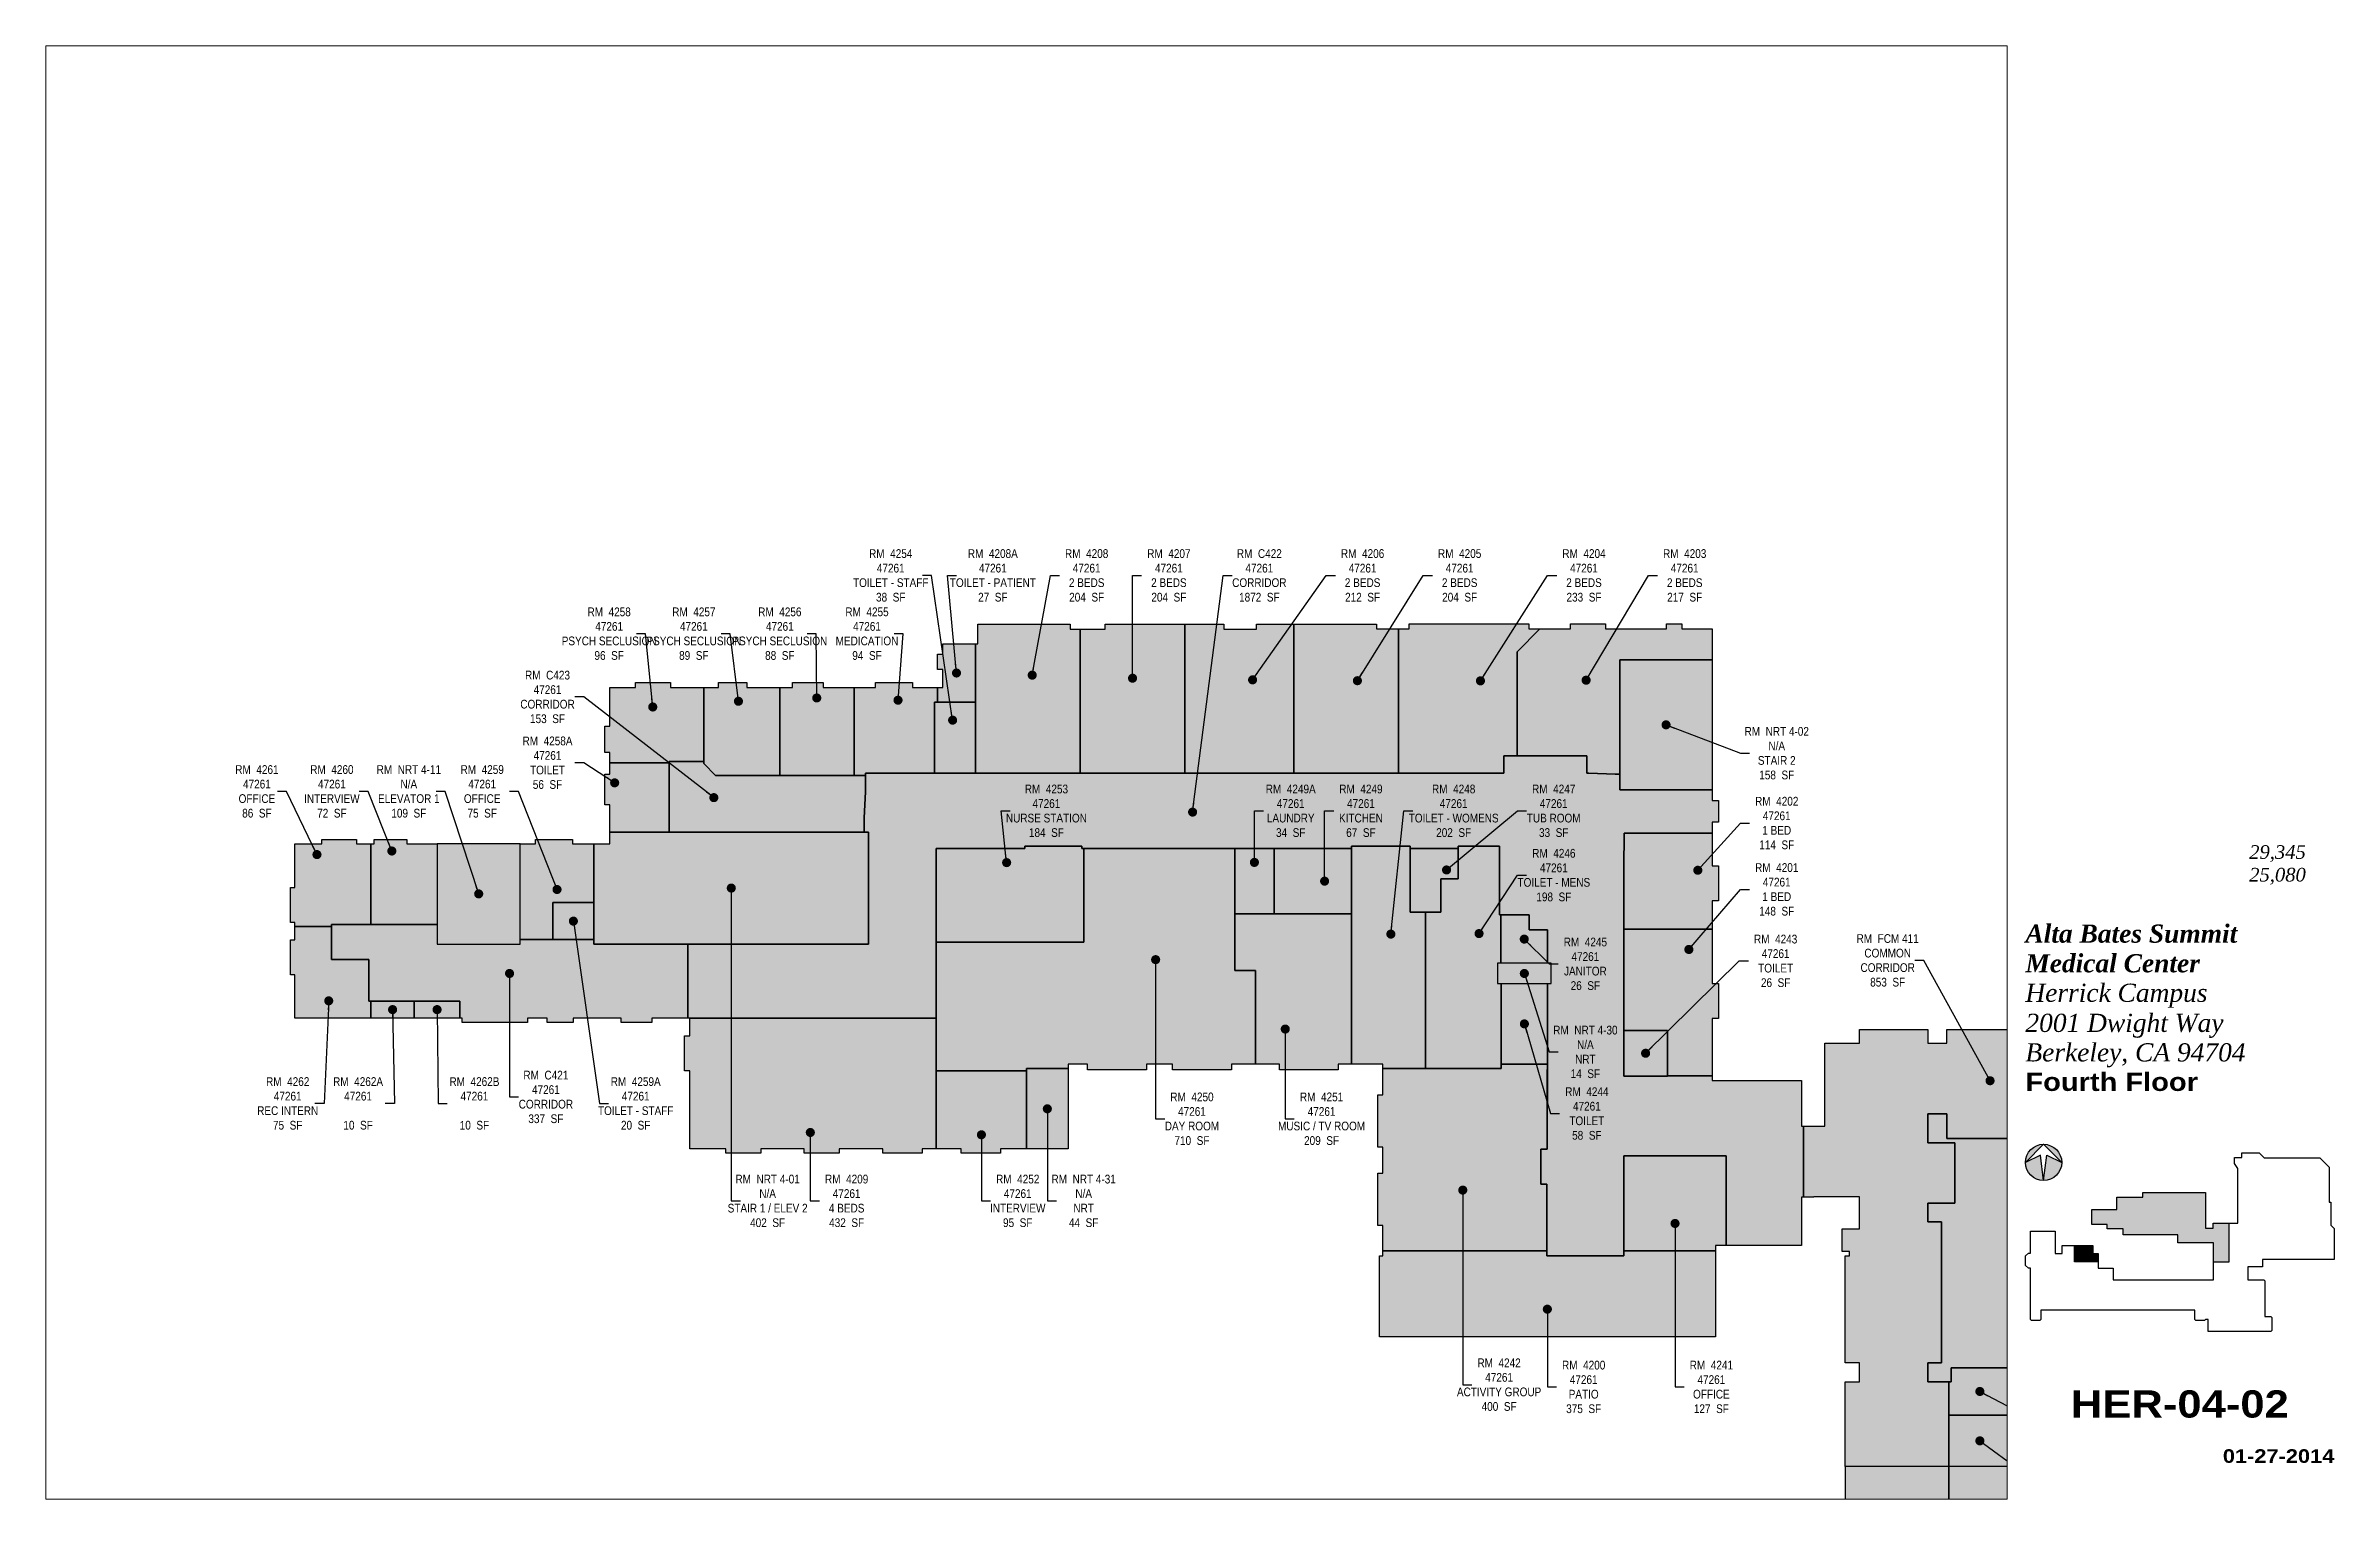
# Paper-space layout '02' of a CAD drawing. Header units: inches. Extents: x 0.9 to 16.7, y 0.5 to 10.5.
# The model-space entities are those that its viewports show. They can reach past a viewport. Long polylines and large blocks are cut down to what shows.
import ezdxf
from ezdxf.enums import TextEntityAlignment as Align

# ---------------------------------------------------------------- set-up
doc = ezdxf.new("R2010")
doc.units = ezdxf.units.IN
doc.header["$LTSCALE"] = 48
doc.header["$MEASUREMENT"] = 0
for name, color, linetype in [('0-LABEL', 3, 'Continuous'), ('1-NRT', 200, 'Continuous'), ('1-NRT-PTN', 253, 'Continuous'), ('3-FCM', 190, 'Continuous'), ('3-FCM-PTN', 9, 'Continuous'), ('4-OCC', 6, 'Continuous'), ('4-OCC-PTN', 95, 'Continuous'), ('T-8', 8, 'Continuous')]:
    doc.layers.add(name, color=color, linetype=linetype)
doc.layers.add('T-VWPRT', color=1, linetype='Continuous', plot=False)
doc.styles.add('ArialB', font='')
doc.styles.add('ArialN', font='ARIALN.TTF')
doc.styles.add('TimesI', font='timesi.ttf')
doc.styles.add('TimesIB', font='timesbi.ttf')
doc.styles.get('ArialB').set_extended_font_data('Arial Black')
doc.dimstyles.new('AB-200', dxfattribs={"dimscale": 200, "dimtxt": 0.070312, "dimasz": 0.0625, "dimexe": 0.0625, "dimexo": 0.125, "dimgap": 0.1875, "dimtad": 0, "dimdec": 4, "dimrnd": 0.0625, "dimzin": 0, "dimdsep": 46, "dimlunit": 4, "dimtxsty": 'ArialN', "dimblk": 'ARCHTICK', "dimcen": 0.0625, "dimclrd": 256, "dimclre": 256, "dimclrt": 256, "dimadec": 0, "dimazin": 0, "dimtfac": 1, "dimtdec": 4, "dimtofl": 0, "dimtmove": 2, "dimatfit": 3, "dimldrblk": 'DOT', "dimfxl": 0, "dimfrac": 2, "dimtolj": 1, "dimtzin": 0, "dimlwd": -1, "dimlwe": -1, "dimarcsym": 0})

# ---------------------------------------------------------------- blocks, each defined once
blk = doc.blocks.new('n-arrow')
h = blk.add_hatch(color=256)
h.paths.add_polyline_path([(0, 0.125), (0.125, 0, 0.414214)])
h.paths.add_polyline_path([(0, 0.125, 0.414214), (-0.125, 0), (0.051, 0.022)])
h = blk.add_hatch(color=256)
h.paths.add_polyline_path([(0.051, -0.022), (-0.125, 0, 0.414214), (0, -0.125)])
h.paths.add_polyline_path([(0.125, 0), (0, -0.125, 0.414214)])
for p, q in [((-0.125, 0), (0.051, 0.022)), ((-0.125, 0), (0.051, -0.022)), ((0, 0.125), (0.125, 0)), ((0.051, 0.022), (0, 0.125)), ((0, -0.125), (0.125, 0)), ((0.051, -0.022), (0, -0.125))]:
    blk.add_line(p, q)
blk.add_circle((0, 0), 0.125)
blk = doc.blocks.new('AB-TB-text')
for tag, style, p in [('GROSS', 'TimesI', (1.93, 4.406)), ('USEABLE', 'TimesI', (1.93, 4.25)), ('DATE', 'ArialB', (2.125, 0.25))]:
    blk.add_attdef(tag, text='', height=0.0938, dxfattribs=dict(style=style)).set_placement(p, align=Align.RIGHT)
for tag, style, p in [('CAMPUS', 'TimesIB', (0, 3.751)), ('CAMPUS', 'TimesIB', (0, 3.547)), ('PAVILION', 'TimesI', (0, 3.344)), ('BUILDING', 'TimesI', (0, 3.137)), ('STREET', 'TimesI', (0, 2.933)), ('FLOOR', 'ArialB', (0, 2.73))]:
    blk.add_attdef(tag, text='', height=0.125, dxfattribs=dict(style=style)).set_placement(p, align=Align.TOP_LEFT)
at = {"style": 'ArialB'}
blk.add_attdef('DWG#', text='', height=0.188, dxfattribs=at).set_placement((1.062, 0.749), align=Align.TOP_CENTER)
blk = doc.blocks.new('_ArchTick')
at = {"const_width": 0.15}
blk.add_lwpolyline([(-0.5, -0.5), (0.5, 0.5)], dxfattribs=at)
blk = doc.blocks.new('_Dot')
at = {"lineweight": -2}
blk.add_line((-0.5, 0), (-1, 0), dxfattribs=at)
at = {"const_width": 0.5}
blk.add_lwpolyline([(-0.25, 0, 1), (0.25, 0, 1)], format="xyb", close=True, dxfattribs=at)

msp = doc.modelspace()

# ---------------------------------------------------------------- hatches: boundary and pattern name
at = {"layer": '1-NRT-PTN'}
for points in [[(2910.5, 2173.5), (3037.77962, 2173.5), (3037.77962, 1994.71625), (2910.5, 1994.71625)], [(1498.44951, 1920.5), (1520.5, 1920.5), (1520.5, 1936.49498), (1876.5, 1936.49498), (1876.5, 1782.5), (1498.44951, 1782.5)], [(1282.77962, 1782.5), (1396.77962, 1782.5), (1396.77962, 1920.5), (1282.77962, 1920.5)], [(2742, 1727.96908), (2816.17942, 1727.96908), (2816.17942, 1755.96908), (2742, 1755.96908)], [(2094, 1611), (2151, 1611), (2151, 1500.5), (2094, 1500.5)], [(3520.73572, 1063.375), (3448.73572, 1063.375), (3448.73572, 1199.28465), (3366.49586, 1199.28465), (3366.49586, 1180), (3334.5, 1180), (3334.5, 1206), (3353.5, 1206), (3353.5, 1400), (3334.5, 1400), (3334.5, 1426), (3371.5, 1426), (3371.5, 1509), (3334.5, 1509), (3334.5, 1549), (3360.5, 1549), (3360.5, 1515), (3544.5, 1515), (3544.5, 1548), (3666.5, 1548), (3666.5, 1508), (3615.968, 1508), (3615.968, 1426), (3666.5, 1426), (3666.5, 1400), (3616.5, 1400), (3616.5, 1206), (3610.5, 1206), (3610.5, 1199.28465), (3520.73572, 1199.28465)]]:
    msp.add_hatch(color=256, dxfattribs=at).paths.add_polyline_path(points)
at = {"layer": '3-FCM-PTN'}
for points in [[(3363.49793, 1180), (3363.49793, 1063.375), (3220.5, 1063.375), (3220.5, 1180), (3240.5, 1180), (3240.5, 1206), (3220.5, 1206), (3220.5, 1353.5), (3226.5, 1353.5), (3226.5, 1359.5), (3216.73572, 1359.5), (3216.73572, 1390.63533), (3240.5, 1390.63533), (3240.5, 1434.84467), (3177.44671, 1434.84467), (3177.44671, 1434), (3163.5, 1434), (3163.5, 1532), (3177.44671, 1532), (3192.5, 1532), (3192.5, 1646), (3240.5, 1646), (3240.5, 1665), (3334.5, 1665), (3334.5, 1646), (3360.5, 1646), (3360.5, 1665), (3552, 1665), (3552, 1646.17644), (3613.73572, 1646.17644), (3613.73572, 1548), (3544.5, 1548), (3544.5, 1515), (3360.5, 1515), (3360.5, 1549), (3334.5, 1549), (3334.5, 1509), (3371.5, 1509), (3371.5, 1426), (3334.5, 1426), (3334.5, 1400), (3353.5, 1400), (3353.5, 1206), (3334.5, 1206), (3334.5, 1180)], [(3363.49793, 1180), (3366.49586, 1180), (3366.49586, 1199.28465), (3448.73572, 1199.28465), (3448.73572, 1134.32982), (3363.49689, 1134.32982)], [(3363.49689, 1134.32982), (3448.73572, 1134.32982), (3448.73572, 1063.375), (3363.49689, 1063.375)]]:
    msp.add_hatch(color=256, dxfattribs=at).paths.add_polyline_path(points)
at = {"layer": '4-OCC-PTN'}
for points in [[(2023.77891, 2017.5), (2023.77891, 2195.5), (2026.77819, 2195.5), (2026.77819, 2222.76392), (2153.86276, 2222.76392), (2153.86276, 2215.79147), (2167.77962, 2215.79147), (2167.77962, 2017.5)], [(2167.77962, 2017.5), (2167.77962, 2215.80293), (2201.89354, 2215.80293), (2201.89354, 2222.85857), (2307.89695, 2222.85857), (2311.77962, 2222.85857), (2311.77962, 2017.5)], [(2311.77962, 2017.5), (2311.77962, 2222.85857), (2365.44049, 2222.85857), (2365.44049, 2215.86121), (2410.44049, 2215.91205), (2410.44049, 2222.82637), (2461.77962, 2222.82637), (2461.77962, 2017.5)], [(2461.77962, 2017.5), (2461.77962, 2222.82637), (2575.44049, 2222.82637), (2575.44049, 2216.15162), (2605.77962, 2216.15162), (2605.77962, 2017.5)], [(2605.77962, 2017.5), (2605.77962, 2216.15162), (2620.44049, 2216.15162), (2620.44049, 2222.88798), (2785.44049, 2222.88798), (2785.44049, 2216.17473), (2800.34865, 2216.17473), (2769, 2184.79633), (2769, 2041.5), (2751, 2041.5), (2751, 2017.5)], [(2769, 2041.5), (2769, 2184.79633), (2800.34865, 2216.17473), (2842.77962, 2216.17473), (2842.77962, 2223.01351), (2890.77962, 2223.01351), (2890.77962, 2216.23674), (2974.77962, 2216.23674), (2974.77811, 2222.9879), (2995.77962, 2222.9879), (2995.77962, 2216.23674), (3037.77962, 2216.23674), (3037.77962, 2173.5), (2910.5, 2173.5), (2910.5, 2016.14388), (2904, 2016.14388), (2868, 2017.5), (2865, 2017.5), (2865, 2041.5)], [(2023.77962, 2115.37751), (1971.13981, 2115.37751), (1971.13981, 2135.5), (1978.77962, 2135.5), (1978.77962, 2160.25502), (1971.13981, 2160.25502), (1971.13981, 2181.25502), (1978.77962, 2181.25502), (1978.77962, 2195.5), (2023.77891, 2195.5)], [(1602, 2032), (1520.5, 2032), (1520.5, 2046.25502), (1513.5, 2046.25502), (1513.5, 2082.25502), (1520.5, 2082.25502), (1520.5, 2135.5), (1555.77962, 2135.5), (1555.77962, 2142.5), (1603.77962, 2142.5), (1603.77962, 2135.5), (1649.5, 2135.5), (1649.5, 2033.5), (1602, 2033.5)], [(1649.5, 2033.5), (1649.5, 2135.5), (1669.77962, 2135.5), (1669.77962, 2142.5), (1708.77962, 2142.5), (1708.77962, 2135.5), (1754.5, 2135.5), (1754.5, 2014.5), (1665.74264, 2014.5), (1649.5, 2030.74264)], [(1754.5, 2014.5), (1754.5, 2135.5), (1771.77962, 2135.5), (1771.77962, 2142.5), (1813.77962, 2142.5), (1813.77962, 2135.5), (1856.5, 2135.5), (1856.5, 2014.5)], [(1856.5, 2014.5), (1856.5, 2135.5), (1885.77962, 2135.5), (1885.77962, 2142.5), (1936.77962, 2142.5), (1936.77962, 2135.5), (1971.13981, 2135.5), (1971.13981, 2115.37751), (1967.40469, 2115.37751), (1967.40469, 2017.5), (1872, 2017.5), (1872, 2014.5)], [(1967.40469, 2017.5), (1967.40469, 2115.37751), (2023.77962, 2115.37751), (2023.77962, 2017.5)], [(1602, 1936.49498), (1520.5, 1936.49498), (1520.5, 1974.25502), (1513.5, 1974.25502), (1513.5, 2016.25502), (1520.5, 2016.25502), (1520.5, 2032), (1602, 2032)], [(1870.5, 1936.49498), (1602, 1936.49498), (1602, 2033.5), (1649.5, 2033.5), (1649.5, 2030.74264), (1665.74264, 2014.5), (1872, 2014.5), (1872, 1992), (1870.5, 1956)], [(3163.5, 1532), (3163.5, 1434), (3160.5, 1434), (3160.5, 1367.5), (3057, 1367.5), (3057, 1491), (2916, 1491), (2916, 1353.5), (2810.17942, 1353.5), (2810.17942, 1452), (2801.67942, 1452), (2801.67942, 1500), (2810.67942, 1500), (2810.67942, 1603.34408), (2811.17942, 1617.23454), (2811.17942, 1727.96908), (2816.17942, 1727.96908), (2816.17942, 1755.96908), (2811.17942, 1755.96908), (2811.17942, 1801.96908), (2785.75, 1801.96908), (2785.75, 1822.5), (2744.74911, 1822.5), (2744.75, 1917), (2688, 1917), (2688, 1914), (2622, 1914), (2622, 1917), (2541, 1917), (2541, 1914), (2169.93334, 1914), (2169.93334, 1917), (2091.56666, 1917), (2091.56666, 1914), (1969.5, 1914), (1969.5, 1680.5), (1627.5, 1680.5), (1627.5, 1782.5), (1876.5, 1782.5), (1876.5, 1936.49498), (1870.5, 1936.49498), (1870.5, 1956), (1872, 1992), (1872, 2017.5), (2751, 2017.5), (2751, 2041.5), (2865, 2041.5), (2865, 2017.5), (2868, 2017.5), (2904, 2016.14388), (2910.5, 2016.14388), (2910.5, 1994.71577), (3037.77962, 1994.71625), (3037.77962, 1980), (3046.13981, 1980), (3046.13981, 1950.25502), (3037.77962, 1950.25502), (3037.77962, 1934.9867), (2916.5, 1934.9867), (2916.5, 1929), (2916, 1893), (2916, 1668), (2915.96666, 1659), (2916, 1600.8844), (2976, 1600.8844), (2976, 1601.0198), (3037.71544, 1601.0198), (3037.71544, 1594.5), (3160.5, 1594.5), (3160.5, 1532)], [(1137, 1806.5), (1086.5, 1806.5), (1086.5, 1812.25502), (1080.5, 1812.25502), (1080.5, 1860.25502), (1086.5, 1860.25502), (1086.5, 1920.5), (1123.77962, 1920.5), (1123.77962, 1926.5), (1171.77962, 1926.5), (1171.77962, 1920.5), (1191.5, 1920.5), (1191.5, 1809.5), (1137, 1809.5)], [(1191.5, 1809.5), (1191.5, 1920.5), (1195.77962, 1920.5), (1195.77962, 1926.5), (1240.77962, 1926.5), (1240.77962, 1920.5), (1282.77962, 1920.5), (1282.77962, 1809.5)], [(1396.77962, 1788.5), (1396.77962, 1920.5), (1417.77962, 1920.5), (1417.77962, 1926.5), (1468.77962, 1926.5), (1468.77962, 1920.5), (1498.44951, 1920.5), (1498.44951, 1839.5), (1441.77962, 1839.5), (1441.77962, 1788.5)], [(2916, 1802.9867), (2916, 1893), (2916.5, 1929), (2916.5, 1934.9867), (3037.77962, 1934.9867), (3037.77962, 1890), (3046.13981, 1890), (3046.13981, 1842), (3037.77962, 1842), (3037.77962, 1802.9867)], [(2172.93334, 1785), (1969.5, 1785), (1969.5, 1914), (2091.56666, 1914), (2091.56666, 1917), (2169.93334, 1917), (2169.93334, 1914), (2172.93334, 1914)], [(2151, 1611), (2094, 1611), (2094, 1608), (1969.5, 1608), (1969.5, 1785), (2172.93334, 1785), (2172.93334, 1914), (2380.5, 1914), (2380.5, 1746), (2409, 1746), (2409, 1616.96908), (2376, 1616.96908), (2376, 1609.48454), (2295, 1609.48454), (2295, 1616.96908), (2259, 1616.96908), (2259, 1609.48454), (2178, 1609.48454), (2178, 1616.96908), (2151, 1616.96908)], [(2380.5, 1914), (2434.5, 1914), (2434.5, 1824), (2380.5, 1824)], [(2434.5, 1914), (2541, 1914), (2541, 1824), (2434.5, 1824)], [(2643, 1826.5), (2643, 1611), (2584.5, 1611), (2584.5, 1616.96908), (2541, 1616.96908), (2541, 1917), (2622, 1917), (2622, 1826.5)], [(2664, 1826.5), (2622, 1826.5), (2622, 1914), (2688, 1914), (2688, 1872), (2664, 1872)], [(2688, 1872), (2688, 1917), (2744.75, 1917), (2744.74911, 1822.5), (2746.75, 1822.5), (2746.75, 1755.96908), (2742, 1755.96908), (2742, 1727.96908), (2747.11692, 1727.96908), (2747.11692, 1641.21908), (2747.11692, 1623.46908), (2747.11692, 1611), (2643, 1611), (2643, 1826.5), (2664, 1826.5), (2664, 1872)], [(1441.77962, 1839.5), (1498.44951, 1839.5), (1498.44951, 1788.5), (1441.77962, 1788.5)], [(1191.5, 1704), (1191.5, 1680.5), (1086.5, 1680.5), (1086.5, 1740.25502), (1080.5, 1740.25502), (1080.5, 1788.25502), (1086.5, 1788.25502), (1086.5, 1806.5), (1137, 1806.5), (1137, 1761), (1188.5, 1761), (1188.5, 1704)], [(1627.5, 1782.5), (1627.5, 1680.5), (1578, 1680.5), (1578, 1674.5), (1536, 1674.5), (1536, 1680.5), (1470, 1680.5), (1470, 1674.5), (1434, 1674.5), (1434, 1680.5), (1407, 1680.5), (1407, 1674.5), (1317, 1674.5), (1317, 1680.5), (1314, 1680.5), (1314, 1704), (1194.5, 1704), (1188.5, 1704), (1188.5, 1761), (1137, 1761), (1137, 1809.5), (1282.77962, 1809.5), (1282.77962, 1782.5), (1396.77962, 1782.5), (1396.77962, 1788.5), (1498.44951, 1788.5), (1498.44951, 1782.5)], [(2409, 1616.96908), (2409, 1746), (2380.5, 1746), (2380.5, 1824), (2541, 1824), (2541, 1616.96908), (2523, 1616.96908), (2523, 1609.48454), (2442, 1609.48454), (2442, 1616.96908)], [(2746.75, 1755.96908), (2746.75, 1822.5), (2785.75, 1822.5), (2785.85265, 1801.96908), (2811.17942, 1801.96908), (2811.17942, 1755.96908)], [(2916, 1802.9867), (3037.77962, 1802.9867), (3037.77962, 1728), (3046.13981, 1728), (3046.13981, 1680), (3037.77962, 1680), (3037.71544, 1601.0198), (2976, 1601.0198), (2976, 1663.5), (2916, 1663.5)], [(1191.5, 1704), (1251, 1704), (1251, 1680.5), (1191.5, 1680.5)], [(1251, 1704), (1314, 1704), (1314, 1680.5), (1251, 1680.5)], [(2747.11692, 1727.96908), (2811.17942, 1727.96908), (2811.17942, 1617.23454), (2797.65455, 1617.23454), (2784.88158, 1617.23454), (2747.11692, 1617.23454), (2747.11692, 1623.46908), (2747.11692, 1641.21908)], [(1630.5, 1680.5), (1969.5, 1680.5), (1969.5, 1500.5), (1950, 1500.5), (1950, 1494.75), (1896, 1494.75), (1896, 1500.5), (1836, 1500.5), (1836, 1494.75), (1788, 1494.75), (1788, 1500.5), (1728, 1500.5), (1728, 1494.75), (1680, 1494.75), (1680, 1500.5), (1630.5, 1500.5), (1630.5, 1608), (1623, 1608), (1623, 1656), (1630.5, 1656)], [(2916, 1663.5), (2976, 1663.5), (2976, 1600.8844), (2916, 1600.8844)], [(1969.5, 1500.5), (1969.5, 1608), (2094, 1608), (2094, 1500.5), (2058, 1500.5), (2058, 1494.75), (2004, 1494.75), (2004, 1500.5)], [(2810.17942, 1360.5), (2584.5, 1360.5), (2584.5, 1395), (2577.5, 1395), (2577.5, 1467), (2584.5, 1467), (2584.5, 1503), (2577.5, 1503), (2577.5, 1575), (2584.5, 1575), (2584.5, 1611), (2747.11692, 1611), (2747.11692, 1617.23454), (2811.17942, 1617.23454), (2810.67942, 1500), (2801.67942, 1500), (2801.67942, 1452), (2810.17942, 1452)], [(2916, 1360.5), (2916, 1491), (3057, 1491), (3057, 1367.5), (3042, 1367.5), (3042, 1360.5)], [(2916, 1360.5), (3042, 1360.5), (3042, 1242), (2579.5, 1242), (2579.5, 1353.5), (2584.5, 1353.5), (2584.5, 1360.5), (2810.17942, 1360.5), (2810.17942, 1353.5), (2916, 1353.5)], [(3610.5, 927), (3610.5, 950), (3629.5, 950), (3629.5, 1171), (3610.5, 1171), (3610.5, 1199.28465), (3520.73572, 1199.28465), (3520.73572, 1063.375), (3363.49793, 1063.375), (3363.49793, 927)], [(3363.49793, 1063.375), (3220.5, 1063.375), (3220.5, 950), (3240.5, 950), (3240.5, 927), (3363.49793, 927)]]:
    msp.add_hatch(color=131, dxfattribs=at).paths.add_polyline_path(points)

# ---------------------------------------------------------------- linework, layer by layer
at = {"layer": '1-NRT'}
for points in [[(2910.5, 2173.5), (3037.77962, 2173.5), (3037.77962, 1994.71625), (2910.5, 1994.71625)], [(1498.44951, 1920.5), (1520.5, 1920.5), (1520.5, 1936.49498), (1876.5, 1936.49498), (1876.5, 1782.5), (1498.44951, 1782.5)], [(1282.77962, 1782.5), (1396.77962, 1782.5), (1396.77962, 1920.5), (1282.77962, 1920.5)], [(2742, 1727.96908), (2816.17942, 1727.96908), (2816.17942, 1755.96908), (2742, 1755.96908)], [(2094, 1611), (2151, 1611), (2151, 1500.5), (2094, 1500.5)]]:
    msp.add_lwpolyline(points, close=True, dxfattribs=at)
msp.add_lwpolyline([(3520.73572, 1063.375), (3448.73572, 1063.375), (3448.73572, 1199.28465), (3366.49586, 1199.28465), (3366.49586, 1180), (3334.5, 1180), (3334.5, 1206), (3353.5, 1206), (3353.5, 1400), (3334.5, 1400), (3334.5, 1426), (3371.5, 1426), (3371.5, 1509), (3334.5, 1509), (3334.5, 1549), (3360.5, 1549), (3360.5, 1515), (3544.5, 1515)], dxfattribs=at)
at = {"layer": '3-FCM'}
msp.add_lwpolyline([(3544.5, 1515), (3360.5, 1515), (3360.5, 1549), (3334.5, 1549), (3334.5, 1509), (3371.5, 1509), (3371.5, 1426), (3334.5, 1426), (3334.5, 1400), (3353.5, 1400), (3353.5, 1206), (3334.5, 1206), (3334.5, 1180), (3363.49793, 1180), (3363.49793, 1063.375), (3220.5, 1063.375), (3220.5, 1180), (3240.5, 1180), (3240.5, 1206), (3220.5, 1206), (3220.5, 1353.5), (3226.5, 1353.5), (3226.5, 1359.5), (3216.73572, 1359.5), (3216.73572, 1390.63533), (3240.5, 1390.63533), (3240.5, 1434.84467), (3177.44671, 1434.84467), (3177.44671, 1434), (3163.5, 1434), (3163.5, 1532), (3177.44671, 1532), (3177.44671, 1532), (3192.5, 1532), (3192.5, 1646), (3240.5, 1646), (3240.5, 1665), (3334.5, 1665), (3334.5, 1646), (3360.5, 1646), (3360.5, 1665), (3552, 1665)], dxfattribs=at)
for points in [[(3363.49793, 1180), (3366.49586, 1180), (3366.49586, 1199.28465), (3448.73572, 1199.28465), (3448.73572, 1134.32982), (3363.49689, 1134.32982)], [(3363.49689, 1134.32982), (3448.73572, 1134.32982), (3448.73572, 1063.375), (3363.49689, 1063.375)]]:
    msp.add_lwpolyline(points, close=True, dxfattribs=at)
at = {"layer": '4-OCC'}
for points in [[(2023.77891, 2017.5), (2023.77891, 2195.5), (2026.77819, 2195.5), (2026.77819, 2222.76392), (2153.86276, 2222.76392), (2153.86276, 2215.79147), (2167.77962, 2215.79147), (2167.77962, 2017.5)], [(2167.77962, 2017.5), (2167.77962, 2215.80293), (2201.89354, 2215.80293), (2201.89354, 2222.85857), (2307.89695, 2222.85857), (2311.77962, 2222.85857), (2311.77962, 2017.5)], [(2311.77962, 2017.5), (2311.77962, 2222.85857), (2365.44049, 2222.85857), (2365.44049, 2215.86121), (2410.44049, 2215.91205), (2410.44049, 2222.82637), (2461.77962, 2222.82637), (2461.77962, 2017.5)], [(2461.77962, 2017.5), (2461.77962, 2222.82637), (2575.44049, 2222.82637), (2575.44049, 2216.15162), (2605.77962, 2216.15162), (2605.77962, 2017.5)], [(2605.77962, 2017.5), (2605.77962, 2216.15162), (2620.44049, 2216.15162), (2620.44049, 2222.88798), (2785.44049, 2222.88798), (2785.44049, 2216.17473), (2800.34865, 2216.17473), (2769, 2184.79633), (2769, 2041.5), (2751, 2041.5), (2751, 2017.5)], [(2769, 2041.5), (2769, 2184.79633), (2800.34865, 2216.17473), (2842.77962, 2216.17473), (2842.77962, 2223.01351), (2890.77962, 2223.01351), (2890.77962, 2216.23674), (2974.77962, 2216.23674), (2974.77811, 2222.9879), (2995.77962, 2222.9879), (2995.77962, 2216.23674), (3037.77962, 2216.23674), (3037.77962, 2173.5), (2910.5, 2173.5), (2910.5, 2016.14388), (2904, 2016.14388), (2868, 2017.5), (2865, 2017.5), (2865, 2041.5)], [(2023.77962, 2115.37751), (1971.13981, 2115.37751), (1971.13981, 2135.5), (1978.77962, 2135.5), (1978.77962, 2160.25502), (1971.13981, 2160.25502), (1971.13981, 2181.25502), (1978.77962, 2181.25502), (1978.77962, 2195.5), (2023.77891, 2195.5)], [(1602, 2032), (1520.5, 2032), (1520.5, 2046.25502), (1513.5, 2046.25502), (1513.5, 2082.25502), (1520.5, 2082.25502), (1520.5, 2135.5), (1555.77962, 2135.5), (1555.77962, 2142.5), (1603.77962, 2142.5), (1603.77962, 2135.5), (1649.5, 2135.5), (1649.5, 2033.5), (1602, 2033.5)], [(1649.5, 2033.5), (1649.5, 2135.5), (1669.77962, 2135.5), (1669.77962, 2142.5), (1708.77962, 2142.5), (1708.77962, 2135.5), (1754.5, 2135.5), (1754.5, 2014.5), (1665.74264, 2014.5), (1649.5, 2030.74264)], [(1754.5, 2014.5), (1754.5, 2135.5), (1771.77962, 2135.5), (1771.77962, 2142.5), (1813.77962, 2142.5), (1813.77962, 2135.5), (1856.5, 2135.5), (1856.5, 2014.5)], [(1856.5, 2014.5), (1856.5, 2135.5), (1885.77962, 2135.5), (1885.77962, 2142.5), (1936.77962, 2142.5), (1936.77962, 2135.5), (1971.13981, 2135.5), (1971.13981, 2115.37751), (1967.40469, 2115.37751), (1967.40469, 2017.5), (1872, 2017.5), (1872, 2014.5)], [(1967.40469, 2017.5), (1967.40469, 2115.37751), (2023.77962, 2115.37751), (2023.77962, 2017.5)], [(1602, 1936.49498), (1520.5, 1936.49498), (1520.5, 1974.25502), (1513.5, 1974.25502), (1513.5, 2016.25502), (1520.5, 2016.25502), (1520.5, 2032), (1602, 2032)], [(1870.5, 1936.49498), (1602, 1936.49498), (1602, 2033.5), (1649.5, 2033.5), (1649.5, 2030.74264), (1665.74264, 2014.5), (1872, 2014.5), (1872, 1992), (1870.5, 1956)], [(3163.5, 1532), (3163.5, 1434), (3160.5, 1434), (3160.5, 1367.5), (3057, 1367.5), (3057, 1491), (2916, 1491), (2916, 1353.5), (2810.17942, 1353.5), (2810.17942, 1452), (2801.67942, 1452), (2801.67942, 1500), (2810.67942, 1500), (2810.67942, 1603.34408), (2811.17942, 1617.23454), (2811.17942, 1727.96908), (2816.17942, 1727.96908), (2816.17942, 1755.96908), (2811.17942, 1755.96908), (2811.17942, 1801.96908), (2785.75, 1801.96908), (2785.75, 1822.5), (2744.74911, 1822.5), (2744.75, 1917), (2688, 1917), (2688, 1914), (2622, 1914), (2622, 1917), (2541, 1917), (2541, 1914), (2169.93334, 1914), (2169.93334, 1917), (2091.56666, 1917), (2091.56666, 1914), (1969.5, 1914), (1969.5, 1680.5), (1627.5, 1680.5), (1627.5, 1782.5), (1876.5, 1782.5), (1876.5, 1936.49498), (1870.5, 1936.49498), (1870.5, 1956), (1872, 1992), (1872, 2017.5), (2751, 2017.5), (2751, 2041.5), (2865, 2041.5), (2865, 2017.5), (2868, 2017.5), (2904, 2016.14388), (2910.5, 2016.14388), (2910.5, 1994.71577), (3037.77962, 1994.71625), (3037.77962, 1980), (3046.13981, 1980), (3046.13981, 1950.25502), (3037.77962, 1950.25502), (3037.77962, 1934.9867), (2916.5, 1934.9867), (2916.5, 1929), (2916, 1893), (2916, 1668), (2915.96666, 1659), (2916, 1600.8844), (2976, 1600.8844), (2976, 1601.0198), (3037.71544, 1601.0198), (3037.71544, 1594.5), (3160.5, 1594.5), (3160.5, 1532)], [(1137, 1806.5), (1086.5, 1806.5), (1086.5, 1812.25502), (1080.5, 1812.25502), (1080.5, 1860.25502), (1086.5, 1860.25502), (1086.5, 1920.5), (1123.77962, 1920.5), (1123.77962, 1926.5), (1171.77962, 1926.5), (1171.77962, 1920.5), (1191.5, 1920.5), (1191.5, 1809.5), (1137, 1809.5)], [(1191.5, 1809.5), (1191.5, 1920.5), (1195.77962, 1920.5), (1195.77962, 1926.5), (1240.77962, 1926.5), (1240.77962, 1920.5), (1282.77962, 1920.5), (1282.77962, 1809.5)], [(1396.77962, 1788.5), (1396.77962, 1920.5), (1417.77962, 1920.5), (1417.77962, 1926.5), (1468.77962, 1926.5), (1468.77962, 1920.5), (1498.44951, 1920.5), (1498.44951, 1839.5), (1441.77962, 1839.5), (1441.77962, 1788.5)], [(2916, 1802.9867), (2916, 1893), (2916.5, 1929), (2916.5, 1934.9867), (3037.77962, 1934.9867), (3037.77962, 1890), (3046.13981, 1890), (3046.13981, 1842), (3037.77962, 1842), (3037.77962, 1802.9867)], [(2172.93334, 1785), (1969.5, 1785), (1969.5, 1914), (2091.56666, 1914), (2091.56666, 1917), (2169.93334, 1917), (2169.93334, 1914), (2172.93334, 1914)], [(2151, 1611), (2094, 1611), (2094, 1608), (1969.5, 1608), (1969.5, 1785), (2172.93334, 1785), (2172.93334, 1914), (2380.5, 1914), (2380.5, 1746), (2409, 1746), (2409, 1616.96908), (2376, 1616.96908), (2376, 1609.48454), (2295, 1609.48454), (2295, 1616.96908), (2259, 1616.96908), (2259, 1609.48454), (2178, 1609.48454), (2178, 1616.96908), (2151, 1616.96908)], [(2380.5, 1914), (2434.5, 1914), (2434.5, 1824), (2380.5, 1824)], [(2434.5, 1914), (2541, 1914), (2541, 1824), (2434.5, 1824)], [(2643, 1826.5), (2643, 1611), (2584.5, 1611), (2584.5, 1616.96908), (2541, 1616.96908), (2541, 1917), (2622, 1917), (2622, 1826.5)], [(2664, 1826.5), (2622, 1826.5), (2622, 1914), (2688, 1914), (2688, 1872), (2664, 1872)], [(2688, 1872), (2688, 1917), (2744.75, 1917), (2744.74911, 1822.5), (2746.75, 1822.5), (2746.75, 1755.96908), (2742, 1755.96908), (2742, 1727.96908), (2747.11692, 1727.96908), (2747.11692, 1641.21908), (2747.11692, 1623.46908), (2747.11692, 1611), (2643, 1611), (2643, 1826.5), (2664, 1826.5), (2664, 1872)], [(1441.77962, 1839.5), (1498.44951, 1839.5), (1498.44951, 1788.5), (1441.77962, 1788.5)], [(1191.5, 1704), (1191.5, 1680.5), (1086.5, 1680.5), (1086.5, 1740.25502), (1080.5, 1740.25502), (1080.5, 1788.25502), (1086.5, 1788.25502), (1086.5, 1806.5), (1137, 1806.5), (1137, 1761), (1188.5, 1761), (1188.5, 1704)], [(1627.5, 1782.5), (1627.5, 1680.5), (1578, 1680.5), (1578, 1674.5), (1536, 1674.5), (1536, 1680.5), (1470, 1680.5), (1470, 1674.5), (1434, 1674.5), (1434, 1680.5), (1407, 1680.5), (1407, 1674.5), (1317, 1674.5), (1317, 1680.5), (1314, 1680.5), (1314, 1704), (1194.5, 1704), (1188.5, 1704), (1188.5, 1761), (1137, 1761), (1137, 1809.5), (1282.77962, 1809.5), (1282.77962, 1782.5), (1396.77962, 1782.5), (1396.77962, 1788.5), (1498.44951, 1788.5), (1498.44951, 1782.5)], [(2409, 1616.96908), (2409, 1746), (2380.5, 1746), (2380.5, 1824), (2541, 1824), (2541, 1616.96908), (2523, 1616.96908), (2523, 1609.48454), (2442, 1609.48454), (2442, 1616.96908)], [(2746.75, 1755.96908), (2746.75, 1822.5), (2785.75, 1822.5), (2785.85265, 1801.96908), (2811.17942, 1801.96908), (2811.17942, 1755.96908)], [(2916, 1802.9867), (3037.77962, 1802.9867), (3037.77962, 1728), (3046.13981, 1728), (3046.13981, 1680), (3037.77962, 1680), (3037.71544, 1601.0198), (2976, 1601.0198), (2976, 1663.5), (2916, 1663.5)], [(1191.5, 1704), (1251, 1704), (1251, 1680.5), (1191.5, 1680.5)], [(1251, 1704), (1314, 1704), (1314, 1680.5), (1251, 1680.5)], [(2747.11692, 1727.96908), (2811.17942, 1727.96908), (2811.17942, 1617.23454), (2797.65455, 1617.23454), (2784.88158, 1617.23454), (2747.11692, 1617.23454), (2747.11692, 1623.46908), (2747.11692, 1641.21908)], [(1630.5, 1680.5), (1969.5, 1680.5), (1969.5, 1500.5), (1950, 1500.5), (1950, 1494.75), (1896, 1494.75), (1896, 1500.5), (1836, 1500.5), (1836, 1494.75), (1788, 1494.75), (1788, 1500.5), (1728, 1500.5), (1728, 1494.75), (1680, 1494.75), (1680, 1500.5), (1630.5, 1500.5), (1630.5, 1608), (1623, 1608), (1623, 1656), (1630.5, 1656)], [(2916, 1663.5), (2976, 1663.5), (2976, 1600.8844), (2916, 1600.8844)], [(1969.5, 1500.5), (1969.5, 1608), (2094, 1608), (2094, 1500.5), (2058, 1500.5), (2058, 1494.75), (2004, 1494.75), (2004, 1500.5)], [(2810.17942, 1360.5), (2584.5, 1360.5), (2584.5, 1395), (2577.5, 1395), (2577.5, 1467), (2584.5, 1467), (2584.5, 1503), (2577.5, 1503), (2577.5, 1575), (2584.5, 1575), (2584.5, 1611), (2747.11692, 1611), (2747.11692, 1617.23454), (2811.17942, 1617.23454), (2810.67942, 1500), (2801.67942, 1500), (2801.67942, 1452), (2810.17942, 1452)], [(2916, 1360.5), (2916, 1491), (3057, 1491), (3057, 1367.5), (3042, 1367.5), (3042, 1360.5)], [(2916, 1360.5), (3042, 1360.5), (3042, 1242), (2579.5, 1242), (2579.5, 1353.5), (2584.5, 1353.5), (2584.5, 1360.5), (2810.17942, 1360.5), (2810.17942, 1353.5), (2916, 1353.5)], [(3610.5, 927), (3610.5, 950), (3629.5, 950), (3629.5, 1171), (3610.5, 1171), (3610.5, 1199.28465), (3520.73572, 1199.28465), (3520.73572, 1063.375), (3363.49793, 1063.375), (3363.49793, 927)], [(3363.49793, 1063.375), (3220.5, 1063.375), (3220.5, 950), (3240.5, 950), (3240.5, 927), (3363.49793, 927)]]:
    msp.add_lwpolyline(points, close=True, dxfattribs=at)

# ---------------------------------------------------------------- texts
at = {"layer": '0-LABEL', "char_height": 12, "attachment_point": 5, "style": 'ArialN'}
for s, insert in [('RM  NRT 4-04\\PN/A\\PSTAIR 4\\P167  SF', (3491.5, 2894.71981)), ('RM  4254\\P47261\\PTOILET - STAFF\\P38  SF', (1906.93931, 2289.68887)), ('RM  4208A\\P47261\\PTOILET - PATIENT\\P27  SF', (2047.45971, 2289.68887)), ('RM  4208\\P47261\\P2 BEDS\\P204  SF', (2176.62777, 2289.68887)), ('RM  4207\\P47261\\P2 BEDS\\P204  SF', (2289.77962, 2289.68887)), ('RM  C422\\P47261\\PCORRIDOR\\P1872  SF', (2414.31588, 2289.68887)), ('RM  4206\\P47261\\P2 BEDS\\P212  SF', (2556.4326, 2289.68887)), ('RM  4205\\P47261\\P2 BEDS\\P204  SF', (2690.03423, 2289.68887)), ('RM  4204\\P47261\\P2 BEDS\\P233  SF', (2861.17781, 2289.68887)), ('RM  4203\\P47261\\P2 BEDS\\P217  SF', (2999.80318, 2289.68887)), ('RM  4258\\P47261\\PPSYCH SECLUSION\\P96  SF', (1519.34971, 2209.5)), ('RM  4257\\P47261\\PPSYCH SECLUSION\\P89  SF', (1635.91137, 2209.5)), ('RM  4256\\P47261\\PPSYCH SECLUSION\\P88  SF', (1754.26892, 2209.5)), ('RM  4255\\P47261\\PMEDICATION\\P94  SF', (1874.2709, 2209.5)), ('RM  C423\\P47261\\PCORRIDOR\\P153  SF', (1434.5, 2122.46479)), ('RM  NRT 4-02\\PN/A\\PSTAIR 2\\P158  SF', (3126.5, 2045.05238)), ('RM  4258A\\P47261\\PTOILET\\P56  SF', (1434.5, 2031.89008)), ('RM  4261\\P47261\\POFFICE\\P86  SF', (1034.50136, 1992.5)), ('RM  4260\\P47261\\PINTERVIEW\\P72  SF', (1137.70374, 1992.5)), ('RM  NRT 4-11\\PN/A\\PELEVATOR 1\\P109  SF', (1243.60787, 1992.5)), ('RM  4259\\P47261\\POFFICE\\P75  SF', (1344.59842, 1992.5)), ('RM  4253\\P47261\\PNURSE STATION\\P184  SF', (2121.21667, 1965.75)), ('RM  4249A\\P47261\\PLAUNDRY\\P34  SF', (2457.5, 1965.75)), ('RM  4249\\P47261\\PKITCHEN\\P67  SF', (2554.13134, 1965.75)), ('RM  4248\\P47261\\PTOILET - WOMENS\\P202  SF', (2681.80458, 1965.75)), ('RM  4247\\P47261\\PTUB ROOM\\P33  SF', (2819.5, 1965.75)), ('RM  4202\\P47261\\P1 BED\\P114  SF', (3126.5, 1948.90136)), ('RM  4246\\P47261\\PTOILET - MENS\\P198  SF', (2819.68346, 1877.26634)), ('RM  4201\\P47261\\P1 BED\\P148  SF', (3126.5, 1857.61954)), ('RM  4243\\P47261\\PTOILET\\P26  SF', (3125, 1759.25822)), ('RM  FCM 411\\PCOMMON\\PCORRIDOR\\P853  SF', (3279.18637, 1759.95111)), ('RM  FCM 412\\PCOMMON\\PCORRIDOR\\P440  SF', (3491.5, 1759.95111)), ('RM  4245\\P47261\\PJANITOR\\P26  SF', (2863.08971, 1755.18927)), ('RM  NRT 4-30\\PN/A\\PNRT\\P14  SF', (2863.08971, 1633.97259)), ('RM  C421\\P47261\\PCORRIDOR\\P337  SF', (1432.25, 1572.05389)), ('RM  4262\\P47261\\PREC INTERN\\P75  SF', (1076.8808, 1563.11929)), ('RM  4262A\\P47261\\P\\P10  SF', (1173.75749, 1563.11929)), ('RM  4262B\\P47261\\P\\P10  SF', (1333.90719, 1563.11929)), ('RM  4259A\\P47261\\PTOILET - STAFF\\P20  SF', (1555.88578, 1563.11929)), ('RM  4250\\P47261\\PDAY ROOM\\P710  SF', (2321.56481, 1542)), ('RM  4251\\P47261\\PMUSIC / TV ROOM\\P209  SF', (2499.9702, 1542)), ('RM  4244\\P47261\\PTOILET\\P58  SF', (2865.11894, 1549.19902)), ('RM  NRT 4-01\\PN/A\\PSTAIR 1 / ELEV 2\\P402  SF', (1737.47476, 1429)), ('RM  4209\\P47261\\P4 BEDS\\P432  SF', (1846.25, 1429)), ('RM  4252\\P47261\\PINTERVIEW\\P95  SF', (2081.75, 1429)), ('RM  NRT 4-31\\PN/A\\PNRT\\P44  SF', (2172.5, 1429)), ('RM  4242\\P47261\\PACTIVITY GROUP\\P400  SF', (2744.33971, 1176.11727)), ('RM  4200\\P47261\\PPATIO\\P375  SF', (2860.75, 1173)), ('RM  4241\\P47261\\POFFICE\\P127  SF', (3036.5, 1173))]:
    msp.add_mtext(s, dxfattribs=dict(at, insert=insert))

# ---------------------------------------------------------------- leaders
at = {"layer": '0-LABEL', "annotation_type": 0, "has_hookline": 1}
for points, hookline_direction, text_width in [([(3807, 2849), (3529, 2894.71981)], 1, 86.85675), ([(3742.5, 2743.21688), (3529, 2793.08757)], 1, 57.96999), ([(3911.5, 2692), (3529, 2694.8994)], 1, 66.99045), ([(3682.95262, 2587.67086), (3529, 2598.57863)], 1, 57.88813), ([(3689.18732, 2462.9092), (3529, 2490.65285)], 1, 57.88813), ([(3689.74993, 2346.80376), (3529, 2379.16418)], 1, 57.92087), ([(1992.09788, 2090.51374), (1963.18931, 2289.68887), (1950.68931, 2289.68887)], 1, 102.93315), ([(1997.45971, 2155.43876), (1984.95971, 2289.68887), (1997.45971, 2289.68887)], 0, 117.79809), ([(2101.66281, 2152.47049), (2126.62777, 2289.68887), (2139.12777, 2289.68887)], 0, 57.92087), ([(2239.77962, 2148.25429), (2239.77962, 2289.68887), (2252.27962, 2289.68887)], 0, 57.88813), ([(2322.43457, 1964.00376), (2364.31588, 2289.68887), (2376.81588, 2289.68887)], 0, 73.9809), ([(2405.01834, 2146.01766), (2506.4326, 2289.68887), (2518.9326, 2289.68887)], 0, 57.88813), ([(2549.26164, 2144.86424), (2640.03423, 2289.68887), (2652.53423, 2289.68887)], 0, 57.96999), ([(2718.65953, 2144.64362), (2811.17781, 2289.68887), (2823.67781, 2289.68887)], 0, 57.86357), ([(2864.13418, 2145.55731), (2949.80318, 2289.68887), (2962.30318, 2289.68887)], 0, 57.88813), ([(3688.43181, 2214.53053), (3541.5, 2266.21688), (3529, 2266.21688)], 1, 57.92087), ([(1579.37033, 2108.6777), (1569.34971, 2209.5), (1556.84971, 2209.5)], 1, 128.39836), ([(1697.3266, 2116.55266), (1685.91137, 2209.5), (1673.41137, 2209.5)], 1, 128.39836), ([(1805.09964, 2121.10316), (1804.26892, 2209.5), (1791.76892, 2209.5)], 1, 128.39836), ([(1916.97116, 2118), (1924.2709, 2209.5), (1911.7709, 2209.5)], 1, 84.12278), ([(3689.75127, 2070.3542), (3541.5, 2145.39001), (3529, 2145.39001)], 1, 57.86357), ([(1663.44451, 1983.95049), (1484.5, 2122.46479), (1472, 2122.46479)], 1, 73.9809), ([(2974.13981, 2084.10813), (3076.5, 2045.05238), (3089, 2045.05238)], 0, 86.80764), ([(1526.92062, 2004.29925), (1484.5, 2031.89008), (1472, 2031.89008)], 1, 67.74352), ([(3694.57444, 1927.7342), (3541.5, 2037.03147), (3529, 2037.03147)], 1, 55.99727), ([(1117.16913, 1905.55164), (1075.24226, 1992.5), (1062.74226, 1992.5)], 1, 55.99727), ([(1220.26489, 1910.49788), (1187.70374, 1992.5), (1175.20374, 1992.5)], 1, 74.93042), ([(1339.77962, 1851.5), (1293.60787, 1992.5), (1281.10787, 1992.5)], 1, 84.99045), ([(1447.61457, 1857.5), (1394.59842, 1992.5), (1382.09842, 1992.5)], 1, 57.92087), ([(2066.47811, 1894.5), (2058.71667, 1965.75), (2071.21667, 1965.75)], 0, 109.32606), ([(2407.5, 1894.7881), (2407.5, 1965.75), (2420, 1965.75)], 0, 67.74352), ([(2504.13134, 1869), (2504.13134, 1965.75), (2516.63134, 1965.75)], 0, 58.15825), ([(2595.35288, 1796.12811), (2613.05458, 1965.75), (2625.55458, 1965.75)], 0, 122.67667), ([(2672.01251, 1884.43947), (2769.5, 1965.75), (2782, 1965.75)], 0, 72.70396), ([(3017.84966, 1884.00667), (3076.5, 1948.90136), (3089, 1948.90136)], 0, 57.81446), ([(3703.90667, 1767.54858), (3541.5, 1904.83173), (3529, 1904.83173)], 1, 57.81446), ([(1687.47476, 1859.49749), (1687.47476, 1429), (1699.97476, 1429)], 0, 108.6794), ([(2716.72352, 1796.88337), (2769.68346, 1877.26634), (2782.18346, 1877.26634)], 0, 99.00409), ([(3005.51503, 1774.97898), (3076.5, 1857.61954), (3089, 1857.61954)], 0, 55.99727), ([(1470.11457, 1814), (1505.88578, 1563.11929), (1518.38578, 1563.11929)], 0, 102.93315), ([(2271.56481, 1761), (2271.56481, 1542), (2284.06481, 1542)], 0, 72.78581), ([(2778.96471, 1789.23454), (2813.08971, 1755.18927), (2825.58971, 1755.18927)], 0, 58.24829), ([(1382.25, 1742), (1382.25, 1572.05389), (1394.75, 1572.05389)], 0, 73.9809), ([(2779.08971, 1741.96908), (2813.08971, 1633.97259), (2825.58971, 1633.97259)], 0, 86.85675), ([(2946, 1632.1922), (3075, 1759.25822), (3087.5, 1759.25822)], 0, 57.88813), ([(3420.09871, 1594.41497), (3329.18637, 1759.95111), (3316.68637, 1759.95111)], 1, 81.94543), ([(3690.11786, 1583.33325), (3541.5, 1759.95111), (3529, 1759.95111)], 1, 83.76262), ([(1133.35331, 1704.31861), (1126.8808, 1563.11929), (1114.3808, 1563.11929)], 1, 81.78172), ([(1221.25, 1692.25), (1223.75749, 1563.11929), (1211.25749, 1563.11929)], 1, 67.74352), ([(1282.5, 1692.25), (1283.90719, 1563.11929), (1296.40719, 1563.11929)], 0, 66.99045), ([(2449.9702, 1665.47949), (2449.9702, 1542), (2462.4702, 1542)], 0, 117.85539), ([(2779.14817, 1672.60181), (2815.11894, 1549.19902), (2827.61894, 1549.19902)], 0, 57.86357), ([(2122.5, 1555.75), (2122.5, 1429), (2135, 1429)], 0, 84.99045), ([(1796.25, 1523.20647), (1796.25, 1429), (1808.75, 1429)], 0, 57.92087), ([(2031.75, 1519.99466), (2031.75, 1429), (2044.25, 1429)], 0, 74.93042), ([(2694.33971, 1443.8975), (2694.33971, 1176.11727), (2706.83971, 1176.11727)], 0, 115.48977), ([(2986.5, 1397.99827), (2986.5, 1173), (2999, 1173)], 0, 55.99727), ([(2810.75, 1279.99652), (2810.75, 1173), (2823.25, 1173)], 0, 57.86357), ([(3406.1163, 1166.80724), (3681.5, 1021.5), (3694, 1021.5)], 0, 99.00409), ([(3406.1163, 1098.85241), (3681.5, 897.0301), (3694, 897.0301)], 0, 122.67667)]:
    msp.add_leader(points, dimstyle='AB-200', dxfattribs=dict(at, hookline_direction=hookline_direction, text_width=text_width))

psp = doc.layouts.new('02')

# ---------------------------------------------------------------- hatches: boundary and pattern name
at = {"layer": 'T-8'}
for points in [[(15.802, 2.61), (15.371, 2.61), (15.371, 2.579), (15.191, 2.579), (15.191, 2.493), (15.02, 2.493), (15.02, 2.389), (15.125, 2.389), (15.125, 2.36), (15.234, 2.36), (15.234, 2.318), (15.611, 2.318), (15.611, 2.264), (15.856, 2.264), (15.856, 2.133), (15.965, 2.133), (15.965, 2.399), (15.854, 2.399), (15.854, 2.365), (15.802, 2.365)], [(15.063, 2.133), (15.063, 2.191), (15.025, 2.191), (15.025, 2.246), (14.899, 2.246), (14.899, 2.133)]]:
    psp.add_hatch(color=256, dxfattribs=at).paths.add_polyline_path(points)

# ---------------------------------------------------------------- linework, layer by layer
psp.add_lwpolyline([(16.001, 2.851), (16.051, 2.851), (16.051, 2.884), (16.172, 2.884), (16.206, 2.849), (16.589, 2.848), (16.653, 2.784), (16.653, 2.544), (16.664, 2.544), (16.664, 2.386), (16.688, 2.362), (16.688, 2.149), (16.194, 2.149), (16.194, 2.098), (16.093, 2.098), (16.093, 2.009), (16.202, 2.009), (16.21, 2.002), (16.21, 1.758), (16.252, 1.758), (16.259, 1.751), (16.259, 1.661), (16.252, 1.654), (15.821, 1.654), (15.821, 1.737), (15.802, 1.737), (15.795, 1.73), (15.736, 1.73), (15.728, 1.737), (15.728, 1.8), (14.669, 1.8), (14.669, 1.737), (14.662, 1.73), (14.603, 1.73), (14.596, 1.737), (14.596, 2.089), (14.583, 2.089), (14.562, 2.108), (14.562, 2.174), (14.583, 2.193), (14.596, 2.193), (14.596, 2.345), (14.766, 2.345), (14.766, 2.191), (14.816, 2.191), (14.816, 2.246), (15.025, 2.246), (15.025, 2.191), (15.063, 2.191), (15.063, 2.089), (15.165, 2.089), (15.165, 2.009), (15.856, 2.009), (15.856, 2.264), (15.611, 2.264), (15.611, 2.318), (15.234, 2.318), (15.234, 2.36), (15.125, 2.36), (15.125, 2.389), (15.02, 2.389), (15.02, 2.493), (15.191, 2.493), (15.191, 2.579), (15.371, 2.579), (15.371, 2.61), (15.802, 2.61), (15.802, 2.365), (15.854, 2.365), (15.854, 2.399), (16.025, 2.399), (16.025, 2.776), (16.001, 2.81)], close=True, dxfattribs=at)
for points in [[(15.856, 2.133), (15.965, 2.133), (15.965, 2.399)], [(15.063, 2.133), (14.899, 2.133), (14.899, 2.246)]]:
    psp.add_lwpolyline(points, dxfattribs=at)

# ---------------------------------------------------------------- block references
ref = psp.add_blockref('AB-TB-text', (14.562, 0.5), dxfattribs=at)
ref.add_attrib('DATE', '01-27-2014', dxfattribs={"layer": '0', "height": 0.0938, "style": 'ArialB'}).set_placement((16.688, 0.75), align=Align.RIGHT)
ref.add_attrib('DWG#', 'HER-04-02', dxfattribs={"layer": '0', "height": 0.1875, "style": 'ArialB'}).set_placement((15.625, 1.249), align=Align.TOP_CENTER)
ref.add_attrib('GROSS', '29,345', dxfattribs={"layer": '0', "color": 5, "height": 0.0938, "style": 'TimesI'}).set_placement((16.492, 4.906), align=Align.RIGHT)
ref.add_attrib('USEABLE', '25,080', dxfattribs={"layer": '0', "color": 5, "height": 0.0938, "style": 'TimesI'}).set_placement((16.492, 4.75), align=Align.RIGHT)
ref.add_attrib('PAVILION', 'Herrick Campus', dxfattribs={"layer": '0', "color": 5, "height": 0.125, "style": 'TimesI'}).set_placement((14.562, 4.047), align=Align.TOP_LEFT)
ref.add_attrib('BUILDING', '2001 Dwight Way', dxfattribs={"layer": '0', "color": 5, "height": 0.125, "style": 'TimesI'}).set_placement((14.562, 3.84), align=Align.TOP_LEFT)
ref.add_attrib('STREET', 'Berkeley, CA 94704', dxfattribs={"layer": '0', "color": 5, "height": 0.125, "style": 'TimesI'}).set_placement((14.562, 3.637), align=Align.TOP_LEFT)
ref.add_attrib('FLOOR', 'Fourth Floor', dxfattribs={"layer": '0', "height": 0.125, "style": 'ArialB'}).set_placement((14.562, 3.434), align=Align.TOP_LEFT)
ref.add_attrib('CAMPUS', 'Medical Center', dxfattribs={"layer": '0', "color": 5, "height": 0.125, "style": 'TimesIB'}).set_placement((14.562, 4.25), align=Align.TOP_LEFT)
ref.add_attrib('CAMPUS', 'Alta Bates Summit', dxfattribs={"layer": '0', "color": 5, "height": 0.125, "style": 'TimesIB'}).set_placement((14.562, 4.454), align=Align.TOP_LEFT)
at = {"layer": 'T-8', "rotation": 90}
psp.add_blockref('n-arrow', (14.687, 2.817), dxfattribs=at)

# ---------------------------------------------------------------- viewports
at = {"layer": 'T-VWPRT'}
psp.add_viewport(center=(7.687, 5.5), size=(13.5, 10), view_center_point=(2093.76372, 2018.52821), view_height=2000.0000068, dxfattribs=at)

doc.saveas('drawing.dxf')
